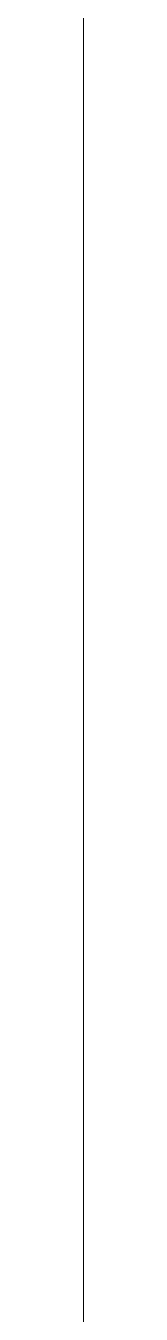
# Model space of a CAD drawing. Header units: millimetres. Extents: x -160614 to 59925, y -157025 to 0.
# Drawn here: x -135817.32147 to -135817.32147, y -111252.16169 to -111252.15449 of the extents above; entities that cross this region are included whole.
import ezdxf

# ---------------------------------------------------------------- set-up
doc = ezdxf.new("R2010")
doc.units = ezdxf.units.MM
doc.header["$LTSCALE"] = 8
doc.layers.add('72_EGR_EQP_TAG', color=9, linetype='Continuous', lineweight=5)
doc.layers.add('LOADING', color=9, linetype='Continuous', lineweight=5)

# ---------------------------------------------------------------- blocks, each defined once
blk = doc.blocks.new('GF21008-P')
at = {"layer": 'LOADING'}
for p, q in [((-0.7708786124, 0), (0.7906216453, 0)), ((0.721657538, -0.0000000001), (0.721657538, -0.0000000001)), ((0.721657538, -0.0000000001), (0.721657538, -0.0000000001)), ((0.721657538, -0.0000000001), (0.721657538, 0)), ((0.721657538, -0.0000000001), (0.721657538, 0)), ((0.721657538, -0.0000000001), (0.721657538, 0)), ((0.721657538, -0.0000000001), (0.721657538, 0)), ((0.721657538, -0.0000000001), (0.721657538, 0)), ((0.721657538, -0.0000000001), (0.721657538, 0)), ((0.721657538, -0.0000000001), (0.721657538, 0)), ((0.721657538, -0.0000000001), (0.721657538, 0)), ((0.721657538, -0.0000000001), (0.721657538, 0)), ((0.721657538, -0.0000000001), (0.721657538, 0)), ((0.721657538, -0.0000000001), (0.721657538, 0)), ((0.721657538, -0.0000000001), (0.721657538, 0)), ((0.721657538, -0.0000000001), (0.721657538, 0)), ((0.721657538, -0.0000000001), (0.721657538, 0)), ((0.721657538, -0.0000000001), (0.721657538, 0)), ((0.721657538, -0.0000000001), (0.721657538, 0)), ((0.721657538, -0.0000000001), (0.721657538, 0)), ((0.721657538, -0.0000000001), (0.721657538, 0)), ((0.721657538, -0.0000000001), (0.721657538, 0)), ((0.721657538, -0.0000000001), (0.721657538, 0)), ((0.721657538, -0.0000000001), (0.721657538, 0)), ((0.721657538, -0.0000000001), (0.721657538, -0.0000000001)), ((0.721657538, -0.0000000001), (0.721657538, -0.0000000001)), ((0.721657538, -0.0000000001), (0.721657538, -0.0000000001)), ((0.721657538, -0.0000000001), (0.721657538, -0.0000000001)), ((0.721657538, -0.0000000001), (0.721657538, -0.0000000001)), ((0.721657538, -0.0000000001), (0.721657538, -0.0000000001)), ((0.721657538, -0.0000000001), (0.721657538, -0.0000000001)), ((0.721657538, -0.0000000001), (0.721657538, -0.0000000001)), ((0.721657538, -0.0000000001), (0.721657538, -0.0000000001)), ((0.721657538, -0.0000000001), (0.721657538, -0.0000000001)), ((0.721657538, -0.0000000001), (0.721657538, -0.0000000001)), ((0.721657538, -0.0000000001), (0.721657538, -0.0000000001)), ((0.721657538, -0.0000000001), (0.721657538, -0.0000000001)), ((0.721657538, -0.0000000001), (0.721657538, -0.0000000001)), ((0.721657538, -0.0000000001), (0.721657538, -0.0000000001)), ((0.721657538, -0.0000000001), (0.721657538, -0.0000000001)), ((0.721657538, -0.0000000001), (0.721657538, -0.0000000001)), ((0.721657538, -0.0000000001), (0.721657538, -0.0000000001)), ((0.721657538, -0.0000000001), (0.721657538, -0.0000000001)), ((0.721657538, -0.0000000001), (0.721657538, -0.0000000001)), ((0.721657538, -0.0000000001), (0.721657538, -0.0000000001)), ((0.721657538, -0.0000000001), (0.721657538, -0.0000000001)), ((0.721657538, -0.0000000001), (0.721657538, -0.0000000001)), ((0.721657538, -0.0000000001), (0.721657538, -0.0000000001)), ((0.721657538, -0.0000000001), (0.721657538, -0.0000000001)), ((0.721657538, -0.0000000001), (0.721657538, -0.0000000001)), ((0.721657538, -0.0000000001), (0.721657538, -0.0000000001)), ((0.721657538, -0.0000000001), (0.721657538, -0.0000000001)), ((0.721657538, -0.0000000001), (0.721657538, -0.0000000001)), ((0.721657538, -0.0000000001), (0.721657538, -0.0000000001)), ((0.721657538, -0.0000000001), (0.721657538, -0.0000000001)), ((0.721657538, -0.0000000001), (0.721657538, -0.0000000001)), ((0.721657538, -0.0000000001), (0.721657538, -0.0000000001)), ((0.721657538, -0.0000000001), (0.721657538, -0.0000000001)), ((0.721657538, -0.0000000001), (0.721657538, -0.0000000001)), ((0.721657538, -0.0000000001), (0.721657538, -0.0000000001)), ((0.721657538, -0.0000000001), (0.721657538, -0.0000000001)), ((0.721657538, -0.0000000001), (0.721657538, -0.0000000001)), ((0.721657538, -0.0000000001), (0.721657538, -0.0000000001)), ((0.721657538, -0.0000000001), (0.721657538, -0.0000000001)), ((0.721657538, -0.0000000001), (0.721657538, -0.0000000001)), ((0.721657538, -0.0000000001), (0.721657538, -0.0000000001)), ((0.721657538, -0.0000000001), (0.721657538, -0.0000000001)), ((0.721657538, -0.0000000001), (0.721657538, -0.0000000001)), ((0.721657538, -0.0000000001), (0.721657538, -0.0000000001)), ((0.721657538, -0.0000000001), (0.721657538, -0.0000000001)), ((0.721657538, -0.0000000001), (0.721657538, -0.0000000001)), ((0.721657538, -0.0000000001), (0.721657538, -0.0000000001)), ((0.721657538, -0.0000000001), (0.721657538, -0.0000000001)), ((0.721657538, -0.0000000001), (0.721657538, -0.0000000001)), ((0.721657538, -0.0000000001), (0.721657538, -0.0000000001)), ((0.721657538, -0.0000000001), (0.721657538, -0.0000000001)), ((0.721657538, -0.0000000001), (0.721657538, -0.0000000001)), ((0.721657538, -0.0000000001), (0.721657538, -0.0000000001)), ((0.721657538, -0.0000000001), (0.721657538, -0.0000000001)), ((0.721657538, -0.0000000001), (0.721657538, -0.0000000001)), ((0.721657538, -0.0000000001), (0.721657538, -0.0000000001)), ((0.721657538, -0.0000000001), (0.721657538, -0.0000000001)), ((0.721657538, -0.0000000001), (0.721657538, -0.0000000001)), ((0.721657538, -0.0000000001), (0.721657538, -0.0000000001)), ((0.721657538, -0.0000000001), (0.721657538, -0.0000000001)), ((0.721657538, -0.0000000001), (0.721657538, -0.0000000001)), ((0.721657538, -0.0000000001), (0.721657538, -0.0000000001)), ((0.721657538, -0.0000000001), (0.721657538, -0.0000000001)), ((0.721657538, -0.0000000001), (0.721657538, -0.0000000001)), ((0.721657538, -0.0000000001), (0.721657538, -0.0000000001)), ((0.721657538, -0.0000000001), (0.721657538, -0.0000000001)), ((0.721657538, -0.0000000001), (0.721657538, -0.0000000001)), ((0.721657538, -0.0000000001), (0.721657538, -0.0000000001)), ((0.721657538, -0.0000000001), (0.721657538, -0.0000000001)), ((0.721657538, -0.0000000001), (0.721657538, -0.0000000001)), ((0.721657538, -0.0000000001), (0.721657538, -0.0000000001)), ((0.721657538, -0.0000000001), (0.721657538, -0.0000000001)), ((0.721657538, -0.0000000001), (0.721657538, -0.0000000001)), ((0.721657538, -0.0000000001), (0.721657538, -0.0000000001)), ((0.721657538, -0.0000000001), (0.721657538, -0.0000000001)), ((0.721657538, -0.0000000001), (0.721657538, -0.0000000001)), ((0.721657538, -0.0000000001), (0.721657538, -0.0000000001)), ((0.721657538, -0.0000000001), (0.721657538, -0.0000000001)), ((0.721657538, -0.0000000001), (0.721657538, -0.0000000001)), ((0.721657538, -0.0000000001), (0.721657538, -0.0000000001)), ((0.721657538, -0.0000000001), (0.721657538, -0.0000000001)), ((0.721657538, -0.0000000001), (0.721657538, -0.0000000001)), ((0.721657538, -0.0000000001), (0.721657538, -0.0000000001)), ((0.721657538, -0.0000000001), (0.721657538, -0.0000000001)), ((0.721657538, -0.0000000001), (0.721657538, -0.0000000001)), ((0.721657538, -0.0000000001), (0.721657538, -0.0000000001)), ((0.721657538, -0.0000000001), (0.721657538, -0.0000000001)), ((0.721657538, -0.0000000001), (0.721657538, -0.0000000001)), ((0.721657538, -0.0000000001), (0.721657538, -0.0000000001)), ((0.721657538, -0.0000000001), (0.721657538, -0.0000000001)), ((0.721657538, -0.0000000001), (0.721657538, -0.0000000001)), ((0.721657538, -0.0000000001), (0.721657538, -0.0000000001)), ((0.721657538, -0.0000000001), (0.721657538, -0.0000000001)), ((0.721657538, -0.0000000001), (0.721657538, -0.0000000001)), ((0.721657538, -0.0000000001), (0.721657538, -0.0000000001)), ((0.721657538, -0.0000000001), (0.721657538, -0.0000000001)), ((0.721657538, -0.0000000001), (0.721657538, -0.0000000001)), ((0.721657538, -0.0000000001), (0.721657538, -0.0000000001)), ((0.721657538, -0.0000000001), (0.721657538, -0.0000000001)), ((0.721657538, -0.0000000001), (0.721657538, -0.0000000001)), ((0.721657538, -0.0000000001), (0.721657538, -0.0000000001)), ((0.721657538, -0.0000000001), (0.721657538, -0.0000000001)), ((0.721657538, -0.0000000001), (0.721657538, -0.0000000001)), ((0.721657538, -0.0000000001), (0.721657538, -0.0000000001)), ((0.721657538, -0.0000000001), (0.721657538, -0.0000000001)), ((0.721657538, -0.0000000001), (0.721657538, -0.0000000001)), ((0.721657538, -0.0000000001), (0.721657538, -0.0000000001)), ((0.721657538, -0.0000000001), (0.721657538, -0.0000000001)), ((0.721657538, -0.0000000001), (0.721657538, -0.0000000001)), ((0.721657538, -0.0000000001), (0.721657538, -0.0000000001)), ((0.721657538, -0.0000000001), (0.721657538, -0.0000000001)), ((0.721657538, -0.0000000001), (0.721657538, -0.0000000001)), ((0.721657538, -0.0000000001), (0.721657538, -0.0000000001)), ((0.721657538, -0.0000000001), (0.721657538, -0.0000000001)), ((0.721657538, -0.0000000001), (0.721657538, -0.0000000001)), ((0.721657538, -0.0000000001), (0.721657538, -0.0000000001)), ((0.721657538, -0.0000000001), (0.721657538, -0.0000000001)), ((0.721657538, -0.0000000001), (0.721657538, -0.0000000001)), ((0.721657538, -0.0000000001), (0.721657538, -0.0000000001)), ((0.721657538, -0.0000000001), (0.721657538, -0.0000000001)), ((0.721657538, -0.0000000001), (0.721657538, -0.0000000001)), ((0.721657538, -0.0000000001), (0.721657538, -0.0000000001)), ((0.721657538, -0.0000000001), (0.721657538, -0.0000000001)), ((0.721657538, -0.0000000001), (0.721657538, -0.0000000001)), ((0.721657538, -0.0000000001), (0.721657538, -0.0000000001)), ((0.721657538, -0.0000000001), (0.721657538, -0.0000000001)), ((0.721657538, -0.0000000001), (0.721657538, -0.0000000001)), ((0.721657538, -0.0000000001), (0.721657538, -0.0000000001)), ((0.721657538, -0.0000000001), (0.721657538, -0.0000000001)), ((0.721657538, -0.0000000001), (0.721657538, -0.0000000001)), ((0.721657538, -0.0000000001), (0.721657538, -0.0000000001)), ((0.721657538, -0.0000000001), (0.721657538, -0.0000000001)), ((0.721657538, -0.0000000001), (0.721657538, -0.0000000001)), ((0.721657538, -0.0000000001), (0.721657538, -0.0000000001)), ((0.721657538, -0.0000000001), (0.721657538, -0.0000000001)), ((0.721657538, -0.0000000001), (0.721657538, -0.0000000001)), ((0.721657538, -0.0000000001), (0.721657538, -0.0000000001)), ((0.721657538, -0.0000000001), (0.721657538, -0.0000000001)), ((0.721657538, -0.0000000001), (0.721657538, -0.0000000001)), ((0.721657538, -0.0000000001), (0.721657538, -0.0000000001)), ((0.721657538, -0.0000000001), (0.721657538, -0.0000000001)), ((0.721657538, -0.0000000001), (0.721657538, -0.0000000001)), ((0.721657538, -0.0000000001), (0.721657538, -0.0000000001)), ((0.721657538, -0.0000000001), (0.721657538, -0.0000000001)), ((0.721657538, -0.0000000001), (0.721657538, -0.0000000001)), ((0.721657538, -0.0000000001), (0.721657538, -0.0000000001)), ((0.721657538, -0.0000000001), (0.721657538, -0.0000000001)), ((0.721657538, -0.0000000001), (0.721657538, -0.0000000001)), ((0.721657538, -0.0000000001), (0.721657538, -0.0000000001)), ((0.721657538, -0.0000000001), (0.721657538, -0.0000000001)), ((0.721657538, -0.0000000001), (0.721657538, -0.0000000001)), ((0.721657538, -0.0000000001), (0.721657538, -0.0000000001)), ((0.721657538, -0.0000000001), (0.721657538, -0.0000000001)), ((0.721657538, -0.0000000001), (0.721657538, -0.0000000001)), ((0.721657538, -0.0000000001), (0.721657538, -0.0000000001)), ((0.721657538, -0.0000000001), (0.721657538, -0.0000000001)), ((0.721657538, -0.0000000001), (0.721657538, -0.0000000001)), ((0.721657538, -0.0000000001), (0.721657538, -0.0000000001)), ((0.721657538, -0.0000000001), (0.721657538, -0.0000000001)), ((0.721657538, -0.0000000001), (0.721657538, -0.0000000001)), ((0.721657538, -0.0000000001), (0.721657538, -0.0000000001)), ((0.721657538, -0.0000000001), (0.721657538, -0.0000000001)), ((0.721657538, -0.0000000001), (0.721657538, -0.0000000001)), ((0.721657538, -0.0000000001), (0.721657538, -0.0000000001)), ((0.721657538, -0.0000000001), (0.721657538, -0.0000000001)), ((0.721657538, -0.0000000001), (0.721657538, -0.0000000001)), ((0.721657538, -0.0000000001), (0.721657538, -0.0000000001)), ((0.721657538, -0.0000000001), (0.721657538, -0.0000000001)), ((0.721657538, -0.0000000001), (0.721657538, -0.0000000001)), ((0.721657538, -0.0000000001), (0.721657538, -0.0000000001)), ((0.721657538, -0.0000000001), (0.721657538, -0.0000000001)), ((0.721657538, -0.0000000001), (0.721657538, -0.0000000001)), ((0.721657538, -0.0000000001), (0.721657538, -0.0000000001)), ((0.721657538, -0.0000000001), (0.721657538, -0.0000000001)), ((0.721657538, -0.0000000001), (0.721657538, -0.0000000001)), ((0.721657538, -0.0000000001), (0.721657538, -0.0000000001)), ((0.721657538, -0.0000000001), (0.721657538, -0.0000000001)), ((0.721657538, -0.0000000001), (0.721657538, -0.0000000001)), ((0.721657538, -0.0000000001), (0.721657538, -0.0000000001)), ((0.721657538, -0.0000000001), (0.721657538, -0.0000000001)), ((0.721657538, -0.0000000001), (0.721657538, -0.0000000001)), ((0.721657538, -0.0000000001), (0.721657538, -0.0000000001)), ((0.721657538, -0.0000000001), (0.721657538, -0.0000000001)), ((0.721657538, -0.0000000001), (0.721657538, -0.0000000001)), ((0.721657538, -0.0000000001), (0.721657538, -0.0000000001)), ((0.721657538, -0.0000000001), (0.721657538, -0.0000000001)), ((0.721657538, -0.0000000001), (0.721657538, -0.0000000001)), ((0.721657538, -0.0000000001), (0.721657538, -0.0000000001)), ((0.721657538, -0.0000000001), (0.721657538, -0.0000000001)), ((0.721657538, -0.0000000001), (0.721657538, -0.0000000001)), ((0.721657538, -0.0000000001), (0.721657538, -0.0000000001)), ((0.721657538, -0.0000000001), (0.721657538, -0.0000000001)), ((0.721657538, -0.0000000001), (0.721657538, -0.0000000001)), ((0.721657538, -0.0000000001), (0.721657538, -0.0000000001)), ((0.721657538, -0.0000000001), (0.721657538, -0.0000000001)), ((0.721657538, -0.0000000001), (0.721657538, -0.0000000001)), ((0.721657538, -0.0000000001), (0.721657538, -0.0000000001)), ((0.721657538, -0.0000000001), (0.721657538, -0.0000000001)), ((0.721657538, -0.0000000001), (0.721657538, -0.0000000001)), ((0.721657538, -0.0000000001), (0.721657538, -0.0000000001)), ((0.721657538, -0.0000000001), (0.721657538, -0.0000000001)), ((0.721657538, -0.0000000001), (0.721657538, -0.0000000001)), ((0.721657538, -0.0000000001), (0.721657538, -0.0000000001)), ((0.721657538, -0.0000000001), (0.721657538, -0.0000000001)), ((0.721657538, -0.0000000001), (0.721657538, -0.0000000001)), ((0.721657538, -0.0000000001), (0.721657538, -0.0000000001)), ((0.721657538, -0.0000000001), (0.721657538, -0.0000000001)), ((0.721657538, -0.0000000001), (0.721657538, -0.0000000001)), ((0.721657538, -0.0000000001), (0.721657538, -0.0000000001)), ((0.721657538, -0.0000000001), (0.721657538, -0.0000000001)), ((0.721657538, -0.0000000001), (0.721657538, -0.0000000001)), ((0.721657538, -0.0000000001), (0.721657538, -0.0000000001)), ((0.721657538, -0.0000000001), (0.721657538, -0.0000000001)), ((0.721657538, -0.0000000001), (0.721657538, -0.0000000001)), ((0.721657538, -0.0000000001), (0.721657538, -0.0000000001)), ((0.721657538, -0.0000000001), (0.721657538, -0.0000000001)), ((0.721657538, -0.0000000001), (0.721657538, -0.0000000001)), ((0.721657538, -0.0000000001), (0.721657538, -0.0000000001)), ((0.721657538, -0.0000000001), (0.721657538, -0.0000000001)), ((0.721657538, -0.0000000001), (0.721657538, -0.0000000001)), ((0.721657538, -0.0000000001), (0.721657538, -0.0000000001)), ((0.721657538, -0.0000000001), (0.721657538, -0.0000000001)), ((0.721657538, -0.0000000001), (0.721657538, -0.0000000001)), ((0.721657538, -0.0000000001), (0.721657538, -0.0000000001)), ((0.721657538, -0.0000000001), (0.721657538, -0.0000000001)), ((0.721657538, -0.0000000001), (0.721657538, -0.0000000001)), ((0.721657538, -0.0000000001), (0.721657538, -0.0000000001)), ((0.721657538, -0.0000000001), (0.721657538, -0.0000000001)), ((0.721657538, -0.0000000001), (0.721657538, -0.0000000001)), ((0.721657538, -0.0000000001), (0.721657538, -0.0000000001)), ((0.721657538, -0.0000000001), (0.721657538, -0.0000000001)), ((0.721657538, -0.0000000001), (0.721657538, -0.0000000001)), ((0.721657538, -0.0000000001), (0.721657538, -0.0000000001)), ((0.721657538, -0.0000000001), (0.721657538, -0.0000000001)), ((0.721657538, -0.0000000001), (0.721657538, -0.0000000001)), ((0.721657538, -0.0000000001), (0.721657538, -0.0000000001)), ((0.721657538, -0.0000000001), (0.721657538, -0.0000000001)), ((0.721657538, -0.0000000001), (0.721657538, -0.0000000001)), ((0.721657538, -0.0000000001), (0.721657538, -0.0000000001)), ((0.721657538, -0.0000000001), (0.721657538, -0.0000000001)), ((0.721657538, -0.0000000001), (0.721657538, -0.0000000001)), ((0.721657538, -0.0000000001), (0.721657538, -0.0000000001)), ((0.721657538, -0.0000000001), (0.721657538, -0.0000000001)), ((0.721657538, -0.0000000001), (0.721657538, -0.0000000001)), ((0.721657538, -0.0000000001), (0.721657538, -0.0000000001)), ((0.721657538, -0.0000000001), (0.721657538, -0.0000000001)), ((0.721657538, -0.0000000001), (0.721657538, -0.0000000001)), ((0.721657538, -0.0000000001), (0.721657538, -0.0000000001)), ((0.721657538, -0.0000000001), (0.721657538, -0.0000000001)), ((0.721657538, -0.0000000001), (0.721657538, -0.0000000001)), ((0.721657538, -0.0000000001), (0.721657538, -0.0000000001)), ((0.721657538, -0.0000000001), (0.721657538, -0.0000000001)), ((0.721657538, -0.0000000001), (0.721657538, -0.0000000001)), ((0.721657538, -0.0000000001), (0.721657538, -0.0000000001)), ((0.721657538, -0.0000000001), (0.721657538, -0.0000000001)), ((0.721657538, -0.0000000001), (0.721657538, -0.0000000001)), ((0.721657538, -0.0000000001), (0.721657538, -0.0000000001)), ((0.721657538, -0.0000000001), (0.721657538, -0.0000000001)), ((0.721657538, -0.0000000001), (0.721657538, -0.0000000001)), ((0.721657538, -0.0000000001), (0.721657538, -0.0000000001)), ((0.721657538, -0.0000000001), (0.721657538, -0.0000000001)), ((0.721657538, -0.0000000001), (0.721657538, -0.0000000001)), ((0.721657538, -0.0000000001), (0.721657538, -0.0000000001)), ((0.721657538, -0.0000000001), (0.721657538, -0.0000000001)), ((0.721657538, -0.0000000001), (0.721657538, -0.0000000001)), ((0.721657538, -0.0000000001), (0.721657538, -0.0000000001)), ((0.721657538, -0.0000000001), (0.721657538, -0.0000000001)), ((0.721657538, -0.0000000001), (0.721657538, -0.0000000001)), ((0.721657538, -0.0000000001), (0.721657538, -0.0000000001)), ((0.721657538, -0.0000000001), (0.721657538, -0.0000000001)), ((0.721657538, -0.0000000001), (0.721657538, -0.0000000001)), ((0.721657538, -0.0000000001), (0.721657538, -0.0000000001)), ((0.721657538, -0.0000000001), (0.721657538, -0.0000000001)), ((0.721657538, -0.0000000001), (0.721657538, -0.0000000001)), ((0.721657538, -0.0000000001), (0.721657538, -0.0000000001)), ((0.721657538, -0.0000000001), (0.721657538, -0.0000000001)), ((0.721657538, -0.0000000001), (0.721657538, -0.0000000001)), ((0.721657538, -0.0000000001), (0.721657538, -0.0000000001)), ((0.721657538, -0.0000000001), (0.721657538, -0.0000000001)), ((0.721657538, -0.0000000001), (0.721657538, -0.0000000001)), ((0.721657538, -0.0000000001), (0.721657538, -0.0000000001)), ((0.721657538, -0.0000000001), (0.721657538, -0.0000000001)), ((0.721657538, -0.0000000001), (0.721657538, -0.0000000001)), ((0.721657538, -0.0000000001), (0.721657538, -0.0000000001)), ((0.721657538, -0.0000000001), (0.721657538, -0.0000000001)), ((0.721657538, -0.0000000001), (0.721657538, -0.0000000001)), ((0.721657538, -0.0000000001), (0.721657538, -0.0000000001)), ((0.721657538, -0.0000000001), (0.721657538, -0.0000000001)), ((0.721657538, -0.0000000001), (0.721657538, -0.0000000001)), ((0.721657538, -0.0000000001), (0.721657538, -0.0000000001)), ((0.721657538, -0.0000000001), (0.721657538, -0.0000000001)), ((0.721657538, -0.0000000001), (0.721657538, -0.0000000001)), ((0.721657538, -0.0000000001), (0.721657538, -0.0000000001)), ((0.721657538, -0.0000000001), (0.721657538, -0.0000000001)), ((0.721657538, -0.0000000001), (0.721657538, -0.0000000001)), ((0.721657538, -0.0000000001), (0.721657538, -0.0000000001)), ((0.721657538, -0.0000000001), (0.721657538, -0.0000000001)), ((0.721657538, -0.0000000001), (0.721657538, -0.0000000001)), ((0.721657538, -0.0000000001), (0.721657538, -0.0000000001)), ((0.721657538, -0.0000000001), (0.721657538, -0.0000000001)), ((0.721657538, -0.0000000001), (0.721657538, -0.0000000001)), ((0.721657538, -0.0000000001), (0.721657538, -0.0000000001)), ((0.721657538, -0.0000000001), (0.721657538, -0.0000000001)), ((0.721657538, -0.0000000001), (0.721657538, -0.0000000001)), ((0.721657538, -0.0000000001), (0.721657538, -0.0000000001)), ((0.721657538, -0.0000000001), (0.721657538, -0.0000000001)), ((0.721657538, -0.0000000001), (0.721657538, -0.0000000001)), ((0.721657538, -0.0000000001), (0.721657538, -0.0000000001)), ((0.721657538, -0.0000000001), (0.721657538, -0.0000000001)), ((0.721657538, -0.0000000001), (0.721657538, -0.0000000001)), ((0.721657538, -0.0000000001), (0.721657538, -0.0000000001)), ((0.721657538, -0.0000000001), (0.721657538, -0.0000000001)), ((0.721657538, -0.0000000001), (0.721657538, -0.0000000001)), ((0.721657538, -0.0000000001), (0.721657538, -0.0000000001)), ((0.721657538, -0.0000000001), (0.721657538, -0.0000000001)), ((0.721657538, -0.0000000001), (0.721657538, -0.0000000001)), ((0.721657538, -0.0000000001), (0.721657538, -0.0000000001)), ((0.721657538, -0.0000000001), (0.721657538, -0.0000000001)), ((0.721657538, -0.0000000001), (0.721657538, -0.0000000001)), ((0.721657538, -0.0000000001), (0.721657538, -0.0000000001)), ((0.721657538, -0.0000000001), (0.721657538, -0.0000000001)), ((0.721657538, -0.0000000001), (0.721657538, -0.0000000001)), ((0.721657538, -0.0000000001), (0.721657538, -0.0000000001)), ((0.721657538, -0.0000000001), (0.721657538, -0.0000000001)), ((0.721657538, -0.0000000001), (0.721657538, -0.0000000001)), ((0.721657538, -0.0000000001), (0.721657538, -0.0000000001)), ((0.721657538, -0.0000000001), (0.721657538, -0.0000000001)), ((0.721657538, -0.0000000001), (0.721657538, -0.0000000001)), ((0.721657538, -0.0000000001), (0.721657538, -0.0000000001)), ((0.721657538, -0.0000000001), (0.721657538, -0.0000000001)), ((0.721657538, -0.0000000001), (0.721657538, -0.0000000001)), ((0.721657538, -0.0000000001), (0.721657538, -0.0000000001)), ((0.721657538, -0.0000000001), (0.721657538, -0.0000000001)), ((0.721657538, -0.0000000001), (0.721657538, -0.0000000001)), ((0.721657538, -0.0000000001), (0.721657538, -0.0000000001)), ((0.721657538, -0.0000000001), (0.721657538, -0.0000000001)), ((0.721657538, -0.0000000001), (0.721657538, -0.0000000001)), ((0.721657538, -0.0000000001), (0.721657538, -0.0000000001)), ((0.721657538, -0.0000000001), (0.721657538, -0.0000000001)), ((0.721657538, -0.0000000001), (0.721657538, -0.0000000001)), ((0.721657538, -0.0000000001), (0.721657538, -0.0000000001)), ((0.721657538, -0.0000000001), (0.721657538, -0.0000000001)), ((0.721657538, -0.0000000001), (0.721657538, -0.0000000001)), ((0.721657538, -0.0000000001), (0.721657538, -0.0000000001)), ((0.721657538, -0.0000000001), (0.721657538, -0.0000000001)), ((0.721657538, -0.0000000001), (0.721657538, -0.0000000001)), ((0.721657538, -0.0000000001), (0.721657538, -0.0000000001)), ((0.721657538, -0.0000000001), (0.721657538, -0.0000000001)), ((0.721657538, -0.0000000001), (0.721657538, -0.0000000001)), ((0.721657538, -0.0000000001), (0.721657538, -0.0000000001)), ((0.721657538, -0.0000000001), (0.721657538, -0.0000000001)), ((0.721657538, -0.0000000001), (0.721657538, -0.0000000001)), ((0.721657538, -0.0000000001), (0.721657538, -0.0000000001)), ((0.721657538, -0.0000000001), (0.721657538, -0.0000000001)), ((0.721657538, -0.0000000001), (0.721657538, -0.0000000001)), ((0.721657538, -0.0000000001), (0.721657538, -0.0000000001)), ((0.721657538, -0.0000000001), (0.721657538, -0.0000000001)), ((0.721657538, -0.0000000001), (0.721657538, -0.0000000001)), ((0.721657538, -0.0000000001), (0.721657538, -0.0000000001)), ((0.721657538, -0.0000000001), (0.721657538, -0.0000000001)), ((0.721657538, -0.0000000001), (0.721657538, -0.0000000001)), ((0.721657538, -0.0000000001), (0.721657538, -0.0000000001)), ((0.721657538, -0.0000000001), (0.721657538, -0.0000000001)), ((0.721657538, -0.0000000001), (0.721657538, -0.0000000001)), ((0.721657538, -0.0000000001), (0.721657538, -0.0000000001)), ((0.721657538, -0.0000000001), (0.721657538, -0.0000000001)), ((0.721657538, -0.0000000001), (0.721657538, -0.0000000001)), ((0.721657538, -0.0000000001), (0.721657538, -0.0000000001)), ((0.721657538, -0.0000000001), (0.721657538, -0.0000000001)), ((0.721657538, -0.0000000001), (0.721657538, -0.0000000001)), ((0.721657538, -0.0000000001), (0.721657538, -0.0000000001)), ((0.721657538, -0.0000000001), (0.721657538, -0.0000000001)), ((0.721657538, -0.0000000001), (0.721657538, -0.0000000001)), ((0.721657538, -0.0000000001), (0.721657538, -0.0000000001)), ((0.721657538, -0.0000000001), (0.721657538, -0.0000000001)), ((0.721657538, -0.0000000001), (0.721657538, -0.0000000001)), ((0.721657538, -0.0000000001), (0.721657538, -0.0000000001)), ((0.721657538, -0.0000000001), (0.721657538, -0.0000000001)), ((0.721657538, -0.0000000001), (0.721657538, -0.0000000001)), ((0.721657538, -0.0000000001), (0.721657538, -0.0000000001)), ((0.721657538, -0.0000000001), (0.721657538, -0.0000000001)), ((0.721657538, -0.0000000001), (0.721657538, -0.0000000001)), ((0.721657538, -0.0000000001), (0.721657538, -0.0000000001)), ((0.721657538, -0.0000000001), (0.721657538, -0.0000000001)), ((0.721657538, -0.0000000001), (0.721657538, -0.0000000001)), ((0.721657538, -0.0000000001), (0.721657538, -0.0000000001)), ((0.721657538, -0.0000000001), (0.721657538, -0.0000000001)), ((0.721657538, -0.0000000001), (0.721657538, -0.0000000001)), ((0.721657538, -0.0000000001), (0.721657538, -0.0000000001)), ((0.721657538, -0.0000000001), (0.721657538, -0.0000000001)), ((0.721657538, -0.0000000001), (0.721657538, -0.0000000001)), ((0.721657538, -0.0000000001), (0.721657538, -0.0000000001)), ((0.721657538, -0.0000000001), (0.721657538, -0.0000000001)), ((0.721657538, -0.0000000001), (0.721657538, -0.0000000001)), ((0.721657538, -0.0000000001), (0.721657538, -0.0000000001)), ((0.721657538, -0.0000000001), (0.721657538, -0.0000000001)), ((0.721657538, -0.0000000001), (0.721657538, -0.0000000001)), ((0.721657538, -0.0000000001), (0.721657538, -0.0000000001)), ((0.721657538, -0.0000000001), (0.721657538, -0.0000000001)), ((0.721657538, -0.0000000001), (0.721657538, -0.0000000001)), ((0.721657538, -0.0000000001), (0.721657538, -0.0000000001)), ((0.721657538, -0.0000000001), (0.721657538, -0.0000000001)), ((0.721657538, -0.0000000001), (0.721657538, -0.0000000001)), ((0.721657538, -0.0000000001), (0.721657538, -0.0000000001)), ((0.721657538, -0.0000000001), (0.721657538, -0.0000000001)), ((0.721657538, -0.0000000001), (0.721657538, -0.0000000001)), ((0.721657538, -0.0000000001), (0.721657538, -0.0000000001)), ((0.721657538, -0.0000000001), (0.721657538, -0.0000000001)), ((0.721657538, -0.0000000001), (0.721657538, -0.0000000001)), ((0.721657538, -0.0000000001), (0.721657538, -0.0000000001)), ((0.721657538, -0.0000000001), (0.721657538, -0.0000000001)), ((0.721657538, -0.0000000001), (0.721657538, -0.0000000001)), ((0.721657538, -0.0000000001), (0.721657538, -0.0000000001)), ((0.721657538, -0.0000000001), (0.721657538, -0.0000000001)), ((0.721657538, -0.0000000001), (0.721657538, -0.0000000001)), ((0.721657538, -0.0000000001), (0.721657538, -0.0000000001)), ((0.721657538, -0.0000000001), (0.721657538, -0.0000000001)), ((0.721657538, -0.0000000001), (0.721657538, -0.0000000001)), ((0.721657538, -0.0000000001), (0.721657538, -0.0000000001)), ((0.721657538, -0.0000000001), (0.721657538, -0.0000000001)), ((0.721657538, -0.0000000001), (0.721657538, -0.0000000001)), ((0.721657538, -0.0000000001), (0.721657538, -0.0000000001)), ((0.721657538, -0.0000000001), (0.721657538, -0.0000000001)), ((0.721657538, -0.0000000001), (0.721657538, -0.0000000001)), ((0.721657538, -0.0000000001), (0.721657538, -0.0000000001)), ((0.721657538, -0.0000000001), (0.721657538, -0.0000000001)), ((0.721657538, -0.0000000001), (0.721657538, -0.0000000001)), ((0.721657538, -0.0000000001), (0.721657538, -0.0000000001)), ((0.721657538, -0.0000000001), (0.721657538, -0.0000000001)), ((0.721657538, -0.0000000001), (0.721657538, -0.0000000001)), ((0.721657538, -0.0000000001), (0.721657538, -0.0000000001)), ((0.721657538, -0.0000000001), (0.721657538, -0.0000000001)), ((0.721657538, -0.0000000001), (0.721657538, -0.0000000001)), ((0.721657538, -0.0000000001), (0.721657538, -0.0000000001)), ((0.721657538, -0.0000000001), (0.721657538, -0.0000000001)), ((0.721657538, -0.0000000001), (0.721657538, -0.0000000001)), ((0.721657538, -0.0000000001), (0.721657538, -0.0000000001)), ((0.721657538, -0.0000000001), (0.721657538, -0.0000000001)), ((0.721657538, -0.0000000001), (0.721657538, -0.0000000001)), ((0.721657538, -0.0000000001), (0.721657538, -0.0000000001)), ((0.721657538, -0.0000000001), (0.721657538, -0.0000000001)), ((0.721657538, -0.0000000001), (0.721657538, -0.0000000001)), ((0.721657538, -0.0000000001), (0.721657538, -0.0000000001)), ((0.721657538, -0.0000000001), (0.721657538, -0.0000000001)), ((0.721657538, -0.0000000001), (0.721657538, -0.0000000001)), ((0.721657538, -0.0000000001), (0.721657538, -0.0000000001)), ((0.721657538, -0.0000000001), (0.721657538, -0.0000000001)), ((0.721657538, -0.0000000001), (0.721657538, -0.0000000001)), ((0.721657538, -0.0000000001), (0.721657538, -0.0000000001)), ((0.721657538, -0.0000000001), (0.721657538, -0.0000000001)), ((0.721657538, -0.0000000001), (0.721657538, -0.0000000001)), ((0.721657538, -0.0000000001), (0.721657538, -0.0000000001)), ((0.721657538, -0.0000000001), (0.721657538, -0.0000000001)), ((0.721657538, -0.0000000001), (0.721657538, -0.0000000001)), ((0.721657538, -0.0000000001), (0.721657538, -0.0000000001)), ((0.721657538, -0.0000000001), (0.721657538, -0.0000000001)), ((0.721657538, -0.0000000001), (0.721657538, -0.0000000001)), ((0.721657538, -0.0000000001), (0.721657538, -0.0000000001)), ((0.721657538, -0.0000000001), (0.721657538, -0.0000000001)), ((0.721657538, -0.0000000001), (0.721657538, -0.0000000001)), ((0.721657538, -0.0000000001), (0.721657538, -0.0000000001)), ((0.721657538, -0.0000000001), (0.721657538, -0.0000000001)), ((0.721657538, -0.0000000001), (0.721657538, -0.0000000001)), ((0.721657538, -0.0000000001), (0.721657538, -0.0000000001)), ((0.721657538, -0.0000000001), (0.721657538, -0.0000000001)), ((0.721657538, -0.0000000001), (0.721657538, -0.0000000001)), ((0.721657538, -0.0000000001), (0.721657538, -0.0000000001)), ((0.721657538, -0.0000000001), (0.721657538, -0.0000000001)), ((0.721657538, -0.0000000001), (0.721657538, -0.0000000001)), ((0.721657538, -0.0000000001), (0.721657538, -0.0000000001)), ((0.721657538, -0.0000000001), (0.721657538, -0.0000000001)), ((0.721657538, -0.0000000001), (0.721657538, -0.0000000001)), ((0.721657538, -0.0000000001), (0.721657538, -0.0000000001)), ((0.721657538, -0.0000000001), (0.721657538, -0.0000000001)), ((0.721657538, -0.0000000001), (0.721657538, -0.0000000001)), ((0.721657538, -0.0000000001), (0.721657538, -0.0000000001)), ((0.721657538, -0.0000000001), (0.721657538, -0.0000000001)), ((0.721657538, -0.0000000001), (0.721657538, -0.0000000001)), ((0.721657538, -0.0000000001), (0.721657538, -0.0000000001)), ((0.721657538, -0.0000000001), (0.721657538, -0.0000000001)), ((0.721657538, -0.0000000001), (0.721657538, -0.0000000001)), ((0.721657538, -0.0000000001), (0.721657538, -0.0000000001)), ((0.721657538, -0.0000000001), (0.721657538, -0.0000000001)), ((0.721657538, -0.0000000001), (0.721657538, -0.0000000001)), ((0.721657538, -0.0000000001), (0.721657538, -0.0000000001)), ((0.721657538, -0.0000000001), (0.721657538, -0.0000000001)), ((0.721657538, -0.0000000001), (0.721657538, -0.0000000001)), ((0.721657538, -0.0000000001), (0.721657538, -0.0000000001)), ((0.721657538, -0.0000000001), (0.721657538, -0.0000000001)), ((0.721657538, -0.0000000001), (0.721657538, -0.0000000001)), ((0.721657538, -0.0000000001), (0.721657538, -0.0000000001)), ((0.721657538, -0.0000000001), (0.721657538, -0.0000000001)), ((0.721657538, -0.0000000001), (0.721657538, -0.0000000001)), ((0.721657538, -0.0000000001), (0.721657538, -0.0000000001)), ((0.721657538, -0.0000000001), (0.721657538, -0.0000000001)), ((0.721657538, -0.0000000001), (0.721657538, -0.0000000001)), ((0.721657538, -0.0000000001), (0.721657538, -0.0000000001)), ((0.721657538, -0.0000000001), (0.721657538, -0.0000000001)), ((0.721657538, -0.0000000001), (0.721657538, -0.0000000001)), ((0.721657538, -0.0000000001), (0.721657538, -0.0000000001)), ((0.721657538, -0.0000000001), (0.721657538, -0.0000000001)), ((0.721657538, -0.0000000001), (0.721657538, -0.0000000001)), ((0.721657538, -0.0000000001), (0.721657538, -0.0000000001)), ((0.721657538, -0.0000000001), (0.721657538, -0.0000000001)), ((0.721657538, -0.0000000001), (0.721657538, -0.0000000001)), ((0.721657538, -0.0000000001), (0.721657538, -0.0000000001)), ((0.721657538, -0.0000000001), (0.721657538, -0.0000000001)), ((0.721657538, -0.0000000001), (0.721657538, -0.0000000001)), ((0.721657538, -0.0000000001), (0.721657538, -0.0000000001)), ((0.721657538, -0.0000000001), (0.721657538, -0.0000000001)), ((0.721657538, -0.0000000001), (0.721657538, -0.0000000001)), ((0.721657538, -0.0000000001), (0.721657538, -0.0000000001)), ((0.721657538, -0.0000000001), (0.721657538, -0.0000000001)), ((0.721657538, -0.0000000001), (0.721657538, -0.0000000001)), ((0.721657538, -0.0000000001), (0.721657538, -0.0000000001)), ((0.721657538, -0.0000000001), (0.721657538, -0.0000000001)), ((0.721657538, -0.0000000001), (0.721657538, -0.0000000001)), ((0.721657538, -0.0000000001), (0.721657538, -0.0000000001)), ((0.721657538, -0.0000000001), (0.721657538, -0.0000000001)), ((0.721657538, -0.0000000001), (0.721657538, -0.0000000001)), ((0.721657538, -0.0000000001), (0.721657538, -0.0000000001)), ((0.721657538, -0.0000000001), (0.721657538, -0.0000000001)), ((0.721657538, -0.0000000001), (0.721657538, -0.0000000001)), ((0.721657538, -0.0000000001), (0.721657538, -0.0000000001)), ((0.721657538, -0.0000000001), (0.721657538, -0.0000000001)), ((0.721657538, -0.0000000001), (0.721657538, -0.0000000001)), ((0.721657538, -0.0000000001), (0.721657538, -0.0000000001)), ((0.721657538, -0.0000000001), (0.721657538, -0.0000000001)), ((0.721657538, -0.0000000001), (0.721657538, -0.0000000001)), ((0.721657538, -0.0000000001), (0.721657538, -0.0000000001)), ((0.721657538, -0.0000000001), (0.721657538, -0.0000000001)), ((0.721657538, -0.0000000001), (0.721657538, -0.0000000001)), ((0.721657538, -0.0000000001), (0.721657538, -0.0000000001)), ((0.721657538, -0.0000000001), (0.721657538, -0.0000000001)), ((0.721657538, -0.0000000001), (0.721657538, -0.0000000001)), ((0.721657538, -0.0000000001), (0.721657538, -0.0000000001)), ((0.721657538, -0.0000000001), (0.721657538, -0.0000000001)), ((0.721657538, -0.0000000001), (0.721657538, -0.0000000001)), ((0.721657538, -0.0000000001), (0.721657538, -0.0000000001)), ((0.721657538, -0.0000000001), (0.721657538, -0.0000000001)), ((0.721657538, -0.0000000001), (0.721657538, -0.0000000001)), ((0.721657538, -0.0000000001), (0.721657538, -0.0000000001)), ((0.721657538, -0.0000000001), (0.721657538, -0.0000000001)), ((0.721657538, -0.0000000001), (0.721657538, -0.0000000001)), ((0.721657538, -0.0000000001), (0.721657538, -0.0000000001)), ((0.721657538, -0.0000000001), (0.721657538, -0.0000000001)), ((0.721657538, -0.0000000001), (0.721657538, -0.0000000001)), ((0.721657538, -0.0000000001), (0.721657538, -0.0000000001)), ((0.721657538, -0.0000000001), (0.721657538, -0.0000000001)), ((0.721657538, -0.0000000001), (0.721657538, -0.0000000001)), ((0.721657538, -0.0000000001), (0.721657538, -0.0000000001)), ((0.721657538, -0.0000000001), (0.721657538, -0.0000000001)), ((0.721657538, -0.0000000001), (0.721657538, -0.0000000001)), ((0.721657538, -0.0000000001), (0.721657538, -0.0000000001)), ((0.721657538, -0.0000000001), (0.721657538, -0.0000000001)), ((0.721657538, -0.0000000001), (0.721657538, -0.0000000001)), ((0.721657538, -0.0000000001), (0.721657538, -0.0000000001)), ((0.721657538, -0.0000000001), (0.721657538, -0.0000000001)), ((0.721657538, -0.0000000001), (0.721657538, -0.0000000001)), ((0.721657538, -0.0000000001), (0.721657538, -0.0000000001)), ((0.721657538, -0.0000000001), (0.721657538, -0.0000000001)), ((0.721657538, -0.0000000001), (0.721657538, -0.0000000001)), ((0.721657538, -0.0000000001), (0.721657538, -0.0000000001)), ((0.721657538, -0.0000000001), (0.721657538, -0.0000000001)), ((0.721657538, -0.0000000001), (0.721657538, -0.0000000001)), ((0.721657538, -0.0000000001), (0.721657538, -0.0000000001)), ((0.721657538, -0.0000000001), (0.721657538, -0.0000000001)), ((0.721657538, -0.0000000001), (0.721657538, -0.0000000001)), ((0.721657538, -0.0000000001), (0.721657538, -0.0000000001)), ((0.721657538, -0.0000000001), (0.721657538, -0.0000000001)), ((0.721657538, -0.0000000001), (0.721657538, -0.0000000001)), ((0.721657538, -0.0000000001), (0.721657538, -0.0000000001)), ((0.721657538, -0.0000000001), (0.721657538, -0.0000000001)), ((0.721657538, -0.0000000001), (0.721657538, -0.0000000001)), ((0.721657538, -0.0000000001), (0.721657538, -0.0000000001)), ((0.721657538, -0.0000000001), (0.721657538, -0.0000000001)), ((0.721657538, -0.0000000001), (0.721657538, -0.0000000001)), ((0.721657538, -0.0000000001), (0.721657538, -0.0000000001)), ((0.721657538, -0.0000000001), (0.721657538, -0.0000000001)), ((0.721657538, -0.0000000001), (0.721657538, -0.0000000001)), ((0.721657538, -0.0000000001), (0.721657538, -0.0000000001)), ((0.721657538, -0.0000000001), (0.721657538, -0.0000000001)), ((0.721657538, -0.0000000001), (0.721657538, -0.0000000001)), ((0.721657538, -0.0000000001), (0.721657538, -0.0000000001)), ((0.721657538, -0.0000000001), (0.721657538, -0.0000000001)), ((0.721657538, -0.0000000001), (0.721657538, -0.0000000001)), ((0.721657538, -0.0000000001), (0.721657538, -0.0000000001)), ((0.721657538, -0.0000000001), (0.721657538, -0.0000000001)), ((0.721657538, -0.0000000001), (0.721657538, -0.0000000001)), ((0.721657538, -0.0000000001), (0.721657538, -0.0000000001)), ((0.721657538, -0.0000000001), (0.721657538, -0.0000000001)), ((0.721657538, -0.0000000001), (0.721657538, -0.0000000001)), ((0.721657538, -0.0000000001), (0.721657538, -0.0000000001)), ((0.721657538, -0.0000000001), (0.721657538, -0.0000000001)), ((0.721657538, -0.0000000001), (0.721657538, -0.0000000001)), ((0.721657538, -0.0000000001), (0.721657538, -0.0000000001)), ((0.721657538, -0.0000000001), (0.721657538, -0.0000000001)), ((0.721657538, -0.0000000001), (0.721657538, -0.0000000001)), ((0.721657538, -0.0000000001), (0.721657538, -0.0000000001)), ((0.721657538, -0.0000000001), (0.721657538, -0.0000000001)), ((0.721657538, -0.0000000001), (0.721657538, -0.0000000001)), ((0.721657538, -0.0000000001), (0.721657538, -0.0000000001)), ((0.721657538, -0.0000000001), (0.721657538, -0.0000000001)), ((0.721657538, -0.0000000001), (0.721657538, -0.0000000001)), ((0.721657538, -0.0000000001), (0.721657538, -0.0000000001)), ((0.721657538, -0.0000000001), (0.721657538, -0.0000000001)), ((0.721657538, -0.0000000001), (0.721657538, -0.0000000001)), ((0.721657538, -0.0000000001), (0.721657538, -0.0000000001)), ((0.721657538, -0.0000000001), (0.721657538, -0.0000000001)), ((0.721657538, -0.0000000001), (0.721657538, -0.0000000001)), ((0.721657538, -0.0000000001), (0.721657538, -0.0000000001)), ((0.721657538, -0.0000000001), (0.721657538, -0.0000000001)), ((0.721657538, -0.0000000001), (0.721657538, -0.0000000001)), ((0.721657538, -0.0000000001), (0.721657538, -0.0000000001)), ((0.721657538, -0.0000000001), (0.721657538, -0.0000000001)), ((0.721657538, -0.0000000001), (0.721657538, -0.0000000001)), ((0.721657538, -0.0000000001), (0.721657538, -0.0000000001)), ((0.721657538, -0.0000000001), (0.721657538, -0.0000000001)), ((0.721657538, -0.0000000001), (0.721657538, -0.0000000001)), ((0.721657538, -0.0000000001), (0.721657538, -0.0000000001)), ((0.721657538, -0.0000000001), (0.721657538, -0.0000000001)), ((0.721657538, -0.0000000001), (0.721657538, -0.0000000001)), ((0.721657538, -0.0000000001), (0.721657538, -0.0000000001)), ((0.721657538, -0.0000000001), (0.721657538, -0.0000000001)), ((0.721657538, -0.0000000001), (0.721657538, -0.0000000001)), ((0.721657538, -0.0000000001), (0.721657538, -0.0000000001)), ((0.721657538, -0.0000000001), (0.721657538, -0.0000000001)), ((0.721657538, -0.0000000001), (0.721657538, -0.0000000001)), ((0.721657538, -0.0000000001), (0.721657538, -0.0000000001)), ((0.721657538, -0.0000000001), (0.721657538, -0.0000000001)), ((0.721657538, -0.0000000001), (0.721657538, -0.0000000001)), ((0.721657538, -0.0000000001), (0.721657538, -0.0000000001)), ((0.721657538, -0.0000000001), (0.721657538, -0.0000000001)), ((0.721657538, -0.0000000001), (0.721657538, -0.0000000001)), ((0.721657538, -0.0000000001), (0.721657538, -0.0000000001)), ((0.721657538, -0.0000000001), (0.721657538, -0.0000000001)), ((0.721657538, -0.0000000001), (0.721657538, -0.0000000001)), ((0.721657538, -0.0000000001), (0.721657538, -0.0000000001)), ((0.721657538, -0.0000000001), (0.721657538, -0.0000000001)), ((0.721657538, -0.0000000001), (0.721657538, -0.0000000001)), ((0.721657538, -0.0000000001), (0.721657538, -0.0000000001)), ((0.721657538, -0.0000000001), (0.721657538, -0.0000000001)), ((0.721657538, -0.0000000001), (0.721657538, -0.0000000001)), ((0.721657538, -0.0000000001), (0.721657538, -0.0000000001)), ((0.721657538, -0.0000000001), (0.721657538, -0.0000000001)), ((0.721657538, -0.0000000001), (0.721657538, -0.0000000001)), ((0.721657538, -0.0000000001), (0.721657538, -0.0000000001)), ((0.721657538, -0.0000000001), (0.721657538, -0.0000000001)), ((0.721657538, -0.0000000001), (0.721657538, -0.0000000001)), ((0.721657538, -0.0000000001), (0.721657538, -0.0000000001)), ((0.721657538, -0.0000000001), (0.721657538, -0.0000000001)), ((0.721657538, -0.0000000001), (0.721657538, -0.0000000001)), ((0.721657538, -0.0000000001), (0.721657538, -0.0000000001)), ((0.721657538, -0.0000000001), (0.721657538, -0.0000000001)), ((0.721657538, -0.0000000001), (0.721657538, -0.0000000001)), ((0.721657538, -0.0000000001), (0.721657538, -0.0000000001)), ((0.721657538, -0.0000000001), (0.721657538, -0.0000000001)), ((0.721657538, -0.0000000001), (0.721657538, -0.0000000001)), ((0.721657538, -0.0000000001), (0.721657538, -0.0000000001)), ((0.721657538, -0.0000000001), (0.721657538, -0.0000000001)), ((0.721657538, -0.0000000001), (0.721657538, -0.0000000001)), ((0.721657538, -0.0000000001), (0.721657538, -0.0000000001)), ((0.721657538, -0.0000000001), (0.721657538, -0.0000000001)), ((0.721657538, -0.0000000001), (0.721657538, -0.0000000001)), ((0.721657538, -0.0000000001), (0.721657538, -0.0000000001)), ((0.721657538, -0.0000000001), (0.721657538, -0.0000000001)), ((0.721657538, -0.0000000001), (0.721657538, -0.0000000001)), ((0.721657538, -0.0000000001), (0.721657538, -0.0000000001)), ((0.721657538, -0.0000000001), (0.721657538, -0.0000000001)), ((0.721657538, -0.0000000001), (0.721657538, -0.0000000001)), ((0.721657538, -0.0000000001), (0.721657538, -0.0000000001)), ((0.721657538, -0.0000000001), (0.721657538, -0.0000000001)), ((0.721657538, -0.0000000001), (0.721657538, -0.0000000001)), ((0.721657538, -0.0000000001), (0.721657538, -0.0000000001)), ((0.721657538, -0.0000000001), (0.721657538, -0.0000000001)), ((0.721657538, -0.0000000001), (0.721657538, -0.0000000001)), ((0.721657538, -0.0000000001), (0.721657538, -0.0000000001)), ((0.721657538, -0.0000000001), (0.721657538, -0.0000000001)), ((0.721657538, -0.0000000001), (0.721657538, -0.0000000001)), ((0.721657538, -0.0000000001), (0.721657538, -0.0000000001)), ((0.721657538, -0.0000000001), (0.721657538, -0.0000000001)), ((0.721657538, -0.0000000001), (0.721657538, -0.0000000001)), ((0.721657538, -0.0000000001), (0.721657538, -0.0000000001)), ((0.721657538, -0.0000000001), (0.721657538, -0.0000000001)), ((0.721657538, -0.0000000001), (0.721657538, -0.0000000001)), ((0.721657538, -0.0000000001), (0.721657538, -0.0000000001)), ((0.721657538, -0.0000000001), (0.721657538, -0.0000000001)), ((0.721657538, -0.0000000001), (0.721657538, -0.0000000001)), ((0.721657538, -0.0000000001), (0.721657538, -0.0000000001)), ((0.721657538, -0.0000000001), (0.721657538, -0.0000000001)), ((0.721657538, -0.0000000001), (0.721657538, -0.0000000001)), ((0.721657538, -0.0000000001), (0.721657538, -0.0000000001)), ((0.721657538, -0.0000000001), (0.721657538, -0.0000000001)), ((0.721657538, -0.0000000001), (0.721657538, -0.0000000001)), ((0.721657538, -0.0000000001), (0.721657538, -0.0000000001)), ((0.721657538, -0.0000000001), (0.721657538, -0.0000000001)), ((0.721657538, -0.0000000001), (0.721657538, -0.0000000001)), ((0.721657538, -0.0000000001), (0.721657538, -0.0000000001)), ((0.721657538, -0.0000000001), (0.721657538, -0.0000000001)), ((0.721657538, -0.0000000001), (0.721657538, -0.0000000001)), ((0.721657538, -0.0000000001), (0.721657538, -0.0000000001)), ((0.721657538, -0.0000000001), (0.721657538, -0.0000000001)), ((0.721657538, -0.0000000001), (0.721657538, -0.0000000001)), ((0.721657538, -0.0000000001), (0.721657538, -0.0000000001)), ((0.721657538, -0.0000000001), (0.721657538, -0.0000000001)), ((0.721657538, -0.0000000001), (0.721657538, -0.0000000001)), ((0.721657538, -0.0000000001), (0.721657538, -0.0000000001)), ((0.721657538, -0.0000000001), (0.721657538, -0.0000000001)), ((0.721657538, -0.0000000001), (0.721657538, -0.0000000001)), ((0.721657538, -0.0000000001), (0.721657538, -0.0000000001)), ((0.721657538, -0.0000000001), (0.721657538, -0.0000000001)), ((0.721657538, -0.0000000001), (0.721657538, -0.0000000001))]:
    blk.add_line(p, q, dxfattribs=at)
at = {"layer": 'LOADING', "linetype": 'Continuous'}
for p, q in [((0.721657538, 0), (0.721657538, -0.0000000001)), ((0.721657538, 0), (0.721657538, 0)), ((0.721657538, 0), (0.721657538, 0)), ((0.721657538, 0), (0.721657538, 0)), ((0.721657538, 0), (0.721657538, 0)), ((0.721657538, 0), (0.721657538, 0)), ((0.721657538, 0), (0.721657538, 0)), ((0.721657538, 0), (0.721657538, 0)), ((0.721657538, 0), (0.721657538, 0)), ((0.721657538, 0), (0.721657538, 0)), ((0.721657538, 0), (0.721657538, 0)), ((0.721657538, 0), (0.721657538, 0)), ((0.721657538, 0), (0.721657538, 0)), ((0.721657538, 0), (0.721657538, 0)), ((0.721657538, 0), (0.721657538, 0)), ((0.721657538, 0), (0.721657538, 0)), ((0.721657538, 0), (0.721657538, 0)), ((0.721657538, 0), (0.721657538, 0)), ((0.721657538, 0), (0.721657538, 0)), ((0.721657538, 0), (0.721657538, 0)), ((0.721657538, 0), (0.721657538, 0)), ((0.721657538, 0), (0.721657538, 0)), ((0.721657538, -0.0000000001), (0.721657538, 0)), ((0.721657538, 0), (0.721657538, -0.0000000001)), ((0.721657538, 0), (0.721657538, 0)), ((0.721657538, 0), (0.721657538, 0)), ((0.721657538, -0.0000000001), (0.721657538, 0)), ((0.721657538, 0), (0.721657538, 0)), ((0.721657538, 0), (0.721657538, 0)), ((0.721657538, 0), (0.721657538, 0)), ((0.721657538, 0), (0.721657538, 0)), ((0.721657538, 0), (0.721657538, 0)), ((0.721657538, 0), (0.721657538, 0)), ((0.721657538, 0), (0.721657538, 0)), ((0.721657538, 0), (0.721657538, 0)), ((0.721657538, 0), (0.721657538, 0)), ((0.721657538, 0), (0.721657538, 0)), ((0.721657538, 0), (0.721657538, 0)), ((0.721657538, 0), (0.721657538, 0)), ((0.721657538, 0), (0.721657538, 0)), ((0.721657538, 0), (0.721657538, 0)), ((0.721657538, 0), (0.721657538, 0)), ((0.721657538, 0), (0.721657538, 0)), ((0.721657538, 0), (0.721657538, 0)), ((0.721657538, 0), (0.721657538, 0)), ((0.721657538, 0), (0.721657538, 0)), ((0.721657538, 0), (0.721657538, 0)), ((0.721657538, 0), (0.721657538, 0)), ((0.721657538, 0), (0.721657538, 0)), ((0.721657538, 0), (0.721657538, 0)), ((0.721657538, 0), (0.721657538, 0)), ((0.721657538, 0), (0.721657538, 0)), ((0.721657538, 0), (0.721657538, 0)), ((0.721657538, 0), (0.721657538, 0)), ((0.721657538, 0), (0.721657538, 0)), ((0.721657538, 0), (0.721657538, 0)), ((0.721657538, 0), (0.721657538, 0)), ((0.721657538, 0), (0.721657538, 0)), ((0.721657538, 0), (0.721657538, 0)), ((0.721657538, 0), (0.721657538, 0)), ((0.721657538, 0), (0.721657538, 0)), ((0.721657538, 0), (0.721657538, 0)), ((0.721657538, 0), (0.721657538, 0)), ((0.721657538, 0), (0.721657538, 0)), ((0.721657538, 0), (0.721657538, 0)), ((0.721657538, 0), (0.721657538, 0)), ((0.721657538, 0), (0.721657538, 0)), ((0.721657538, 0), (0.721657538, 0)), ((0.721657538, 0), (0.721657538, 0)), ((0.721657538, 0), (0.721657538, 0)), ((0.721657538, 0), (0.721657538, 0)), ((0.721657538, 0), (0.721657538, 0)), ((0.721657538, 0), (0.721657538, 0)), ((0.721657538, 0), (0.721657538, 0)), ((0.721657538, 0), (0.721657538, 0)), ((0.721657538, 0), (0.721657538, 0)), ((0.721657538, 0), (0.721657538, 0)), ((0.721657538, 0), (0.721657538, 0)), ((0.721657538, 0), (0.721657538, 0)), ((0.721657538, 0), (0.721657538, 0)), ((0.721657538, 0), (0.721657538, 0)), ((0.721657538, 0), (0.721657538, 0)), ((0.721657538, 0), (0.721657538, 0)), ((0.721657538, 0), (0.721657538, 0)), ((0.721657538, 0), (0.721657538, 0)), ((0.721657538, 0), (0.721657538, 0)), ((0.721657538, 0), (0.721657538, 0)), ((0.721657538, 0), (0.721657538, 0)), ((0.721657538, 0), (0.721657538, 0)), ((0.721657538, 0), (0.721657538, 0)), ((0.721657538, 0), (0.721657538, 0)), ((0.721657538, 0), (0.721657538, 0)), ((0.721657538, 0), (0.721657538, 0)), ((0.721657538, 0), (0.721657538, 0)), ((0.721657538, 0), (0.721657538, 0)), ((0.721657538, 0), (0.721657538, 0)), ((0.721657538, 0), (0.721657538, 0)), ((0.721657538, 0), (0.721657538, 0)), ((0.721657538, 0), (0.721657538, 0)), ((0.721657538, 0), (0.721657538, 0)), ((0.721657538, 0), (0.721657538, 0)), ((0.721657538, 0), (0.721657538, 0)), ((0.721657538, 0), (0.721657538, 0)), ((0.721657538, 0), (0.721657538, 0)), ((0.721657538, 0), (0.721657538, 0)), ((0.721657538, 0), (0.721657538, 0)), ((0.721657538, 0), (0.721657538, 0)), ((0.721657538, 0), (0.721657538, 0)), ((0.721657538, 0), (0.721657538, 0)), ((0.721657538, 0), (0.721657538, 0)), ((0.721657538, 0), (0.721657538, 0)), ((0.721657538, 0), (0.721657538, 0)), ((0.721657538, 0), (0.721657538, 0)), ((0.721657538, 0), (0.721657538, 0)), ((0.721657538, 0), (0.721657538, 0)), ((0.721657538, 0), (0.721657538, 0)), ((0.721657538, 0), (0.721657538, 0)), ((0.721657538, 0), (0.721657538, 0)), ((0.721657538, 0), (0.721657538, 0)), ((0.721657538, 0), (0.721657538, 0)), ((0.721657538, 0), (0.721657538, 0)), ((0.721657538, 0), (0.721657538, 0)), ((0.721657538, 0), (0.721657538, 0)), ((0.721657538, 0), (0.721657538, 0)), ((0.721657538, 0), (0.721657538, 0)), ((0.721657538, 0), (0.721657538, 0)), ((0.721657538, 0), (0.721657538, 0)), ((0.721657538, 0), (0.721657538, 0)), ((0.721657538, 0), (0.721657538, 0)), ((0.721657538, 0), (0.721657538, 0)), ((0.721657538, 0), (0.721657538, 0)), ((0.721657538, 0), (0.721657538, 0)), ((0.721657538, 0), (0.721657538, 0)), ((0.721657538, 0), (0.721657538, 0)), ((0.721657538, 0), (0.721657538, 0)), ((0.721657538, 0), (0.721657538, 0)), ((0.721657538, 0), (0.721657538, 0)), ((0.721657538, 0), (0.721657538, 0)), ((0.721657538, 0), (0.721657538, 0)), ((0.721657538, 0), (0.721657538, 0)), ((0.721657538, 0), (0.721657538, 0)), ((0.721657538, 0), (0.721657538, 0)), ((0.721657538, 0), (0.721657538, 0)), ((0.721657538, 0), (0.721657538, 0)), ((0.721657538, -0.0000000001), (0.721657538, -0.0000000001)), ((0.721657538, -0.0000000001), (0.721657538, -0.0000000001)), ((0.721657538, -0.0000000001), (0.721657538, -0.0000000001)), ((0.721657538, -0.0000000001), (0.721657538, -0.0000000001)), ((0.721657538, -0.0000000001), (0.721657538, -0.0000000001)), ((0.721657538, -0.0000000001), (0.721657538, -0.0000000001)), ((0.721657538, -0.0000000001), (0.721657538, -0.0000000001)), ((0.721657538, -0.0000000001), (0.721657538, -0.0000000001)), ((0.721657538, -0.0000000001), (0.721657538, -0.0000000001)), ((0.721657538, -0.0000000001), (0.721657538, -0.0000000001)), ((0.721657538, -0.0000000001), (0.721657538, -0.0000000001)), ((0.721657538, -0.0000000001), (0.721657538, -0.0000000001)), ((0.721657538, -0.0000000001), (0.721657538, -0.0000000001)), ((0.721657538, -0.0000000001), (0.721657538, -0.0000000001)), ((0.721657538, -0.0000000001), (0.721657538, -0.0000000001)), ((0.721657538, -0.0000000001), (0.721657538, -0.0000000001)), ((0.721657538, -0.0000000001), (0.721657538, -0.0000000001)), ((0.721657538, -0.0000000001), (0.721657538, -0.0000000001)), ((0.721657538, -0.0000000001), (0.721657538, -0.0000000001)), ((0.721657538, -0.0000000001), (0.721657538, -0.0000000001)), ((0.721657538, -0.0000000001), (0.721657538, -0.0000000001)), ((0.721657538, -0.0000000001), (0.721657538, -0.0000000001)), ((0.721657538, -0.0000000001), (0.721657538, -0.0000000001)), ((0.721657538, -0.0000000001), (0.721657538, -0.0000000001)), ((0.721657538, -0.0000000001), (0.721657538, -0.0000000001)), ((0.721657538, -0.0000000001), (0.721657538, -0.0000000001)), ((0.721657538, -0.0000000001), (0.721657538, -0.0000000001)), ((0.721657538, -0.0000000001), (0.721657538, -0.0000000001)), ((0.721657538, -0.0000000001), (0.721657538, -0.0000000001)), ((0.721657538, -0.0000000001), (0.721657538, -0.0000000001)), ((0.721657538, -0.0000000001), (0.721657538, -0.0000000001)), ((0.721657538, -0.0000000001), (0.721657538, -0.0000000001)), ((0.721657538, -0.0000000001), (0.721657538, -0.0000000001)), ((0.721657538, -0.0000000001), (0.721657538, -0.0000000001)), ((0.721657538, -0.0000000001), (0.721657538, -0.0000000001)), ((0.721657538, -0.0000000001), (0.721657538, -0.0000000001)), ((0.721657538, -0.0000000001), (0.721657538, -0.0000000001)), ((0.721657538, -0.0000000001), (0.721657538, -0.0000000001)), ((0.721657538, -0.0000000001), (0.721657538, -0.0000000001)), ((0.721657538, -0.0000000001), (0.721657538, -0.0000000001)), ((0.721657538, -0.0000000001), (0.721657538, -0.0000000001)), ((0.721657538, -0.0000000001), (0.721657538, -0.0000000001)), ((0.721657538, -0.0000000001), (0.721657538, -0.0000000001)), ((0.721657538, -0.0000000001), (0.721657538, -0.0000000001)), ((0.721657538, -0.0000000001), (0.721657538, -0.0000000001)), ((0.721657538, -0.0000000001), (0.721657538, -0.0000000001)), ((0.721657538, -0.0000000001), (0.721657538, -0.0000000001)), ((0.721657538, -0.0000000001), (0.721657538, -0.0000000001)), ((0.721657538, -0.0000000001), (0.721657538, -0.0000000001)), ((0.721657538, -0.0000000001), (0.721657538, -0.0000000001)), ((0.721657538, -0.0000000001), (0.721657538, -0.0000000001)), ((0.721657538, -0.0000000001), (0.721657538, -0.0000000001)), ((0.721657538, -0.0000000001), (0.721657538, -0.0000000001)), ((0.721657538, -0.0000000001), (0.721657538, -0.0000000001)), ((0.721657538, -0.0000000001), (0.721657538, -0.0000000001)), ((0.721657538, -0.0000000001), (0.721657538, -0.0000000001)), ((0.721657538, -0.0000000001), (0.721657538, -0.0000000001)), ((0.721657538, -0.0000000001), (0.721657538, -0.0000000001)), ((0.721657538, -0.0000000001), (0.721657538, -0.0000000001)), ((0.721657538, -0.0000000001), (0.721657538, -0.0000000001)), ((0.721657538, -0.0000000001), (0.721657538, -0.0000000001)), ((0.721657538, -0.0000000001), (0.721657538, -0.0000000001)), ((0.721657538, -0.0000000001), (0.721657538, -0.0000000001)), ((0.721657538, -0.0000000001), (0.721657538, -0.0000000001)), ((0.721657538, -0.0000000001), (0.721657538, -0.0000000001)), ((0.721657538, -0.0000000001), (0.721657538, -0.0000000001)), ((0.721657538, -0.0000000001), (0.721657538, -0.0000000001)), ((0.721657538, -0.0000000001), (0.721657538, -0.0000000001)), ((0.721657538, -0.0000000001), (0.721657538, -0.0000000001)), ((0.721657538, -0.0000000001), (0.721657538, -0.0000000001)), ((0.721657538, -0.0000000001), (0.721657538, -0.0000000001)), ((0.721657538, -0.0000000001), (0.721657538, -0.0000000001)), ((0.721657538, -0.0000000001), (0.721657538, -0.0000000001)), ((0.721657538, -0.0000000001), (0.721657538, -0.0000000001)), ((0.721657538, -0.0000000001), (0.721657538, -0.0000000001)), ((0.721657538, -0.0000000001), (0.721657538, -0.0000000001)), ((0.721657538, -0.0000000001), (0.721657538, -0.0000000001)), ((0.721657538, -0.0000000001), (0.721657538, -0.0000000001)), ((0.721657538, -0.0000000001), (0.721657538, -0.0000000001)), ((0.721657538, -0.0000000001), (0.721657538, -0.0000000001)), ((0.721657538, -0.0000000001), (0.721657538, -0.0000000001)), ((0.721657538, -0.0000000001), (0.721657538, -0.0000000001)), ((0.721657538, -0.0000000001), (0.721657538, -0.0000000001)), ((0.721657538, -0.0000000001), (0.721657538, -0.0000000001)), ((0.721657538, -0.0000000001), (0.721657538, -0.0000000001)), ((0.721657538, -0.0000000001), (0.721657538, -0.0000000001)), ((0.721657538, -0.0000000001), (0.721657538, -0.0000000001)), ((0.721657538, -0.0000000001), (0.721657538, -0.0000000001)), ((0.721657538, -0.0000000001), (0.721657538, -0.0000000001)), ((0.721657538, -0.0000000001), (0.721657538, -0.0000000001)), ((0.721657538, -0.0000000001), (0.721657538, -0.0000000001)), ((0.721657538, -0.0000000001), (0.721657538, -0.0000000001)), ((0.721657538, -0.0000000001), (0.721657538, -0.0000000001)), ((0.721657538, -0.0000000001), (0.721657538, -0.0000000001)), ((0.721657538, -0.0000000001), (0.721657538, -0.0000000001)), ((0.721657538, -0.0000000001), (0.721657538, -0.0000000001)), ((0.721657538, -0.0000000001), (0.721657538, -0.0000000001)), ((0.721657538, -0.0000000001), (0.721657538, -0.0000000001)), ((0.721657538, -0.0000000001), (0.721657538, -0.0000000001)), ((0.721657538, -0.0000000001), (0.721657538, -0.0000000001)), ((0.721657538, -0.0000000001), (0.721657538, -0.0000000001)), ((0.721657538, -0.0000000001), (0.721657538, -0.0000000001)), ((0.721657538, -0.0000000001), (0.721657538, -0.0000000001)), ((0.721657538, -0.0000000001), (0.721657538, -0.0000000001)), ((0.721657538, -0.0000000001), (0.721657538, -0.0000000001)), ((0.721657538, -0.0000000001), (0.721657538, -0.0000000001)), ((0.721657538, -0.0000000001), (0.721657538, -0.0000000001)), ((0.721657538, -0.0000000001), (0.721657538, -0.0000000001)), ((0.721657538, -0.0000000001), (0.721657538, -0.0000000001)), ((0.721657538, -0.0000000001), (0.721657538, -0.0000000001)), ((0.721657538, -0.0000000001), (0.721657538, -0.0000000001)), ((0.721657538, -0.0000000001), (0.721657538, -0.0000000001)), ((0.721657538, -0.0000000001), (0.721657538, -0.0000000001)), ((0.721657538, -0.0000000001), (0.721657538, -0.0000000001)), ((0.721657538, -0.0000000001), (0.721657538, -0.0000000001)), ((0.721657538, -0.0000000001), (0.721657538, -0.0000000001)), ((0.721657538, -0.0000000001), (0.721657538, -0.0000000001)), ((0.721657538, -0.0000000001), (0.721657538, -0.0000000001)), ((0.721657538, -0.0000000001), (0.721657538, -0.0000000001)), ((0.721657538, -0.0000000001), (0.721657538, -0.0000000001)), ((0.721657538, -0.0000000001), (0.721657538, -0.0000000001)), ((0.721657538, -0.0000000001), (0.721657538, -0.0000000001)), ((0.721657538, -0.0000000001), (0.721657538, -0.0000000001)), ((0.721657538, -0.0000000001), (0.721657538, -0.0000000001)), ((0.721657538, -0.0000000001), (0.721657538, -0.0000000001)), ((0.721657538, -0.0000000001), (0.721657538, -0.0000000001)), ((0.721657538, -0.0000000001), (0.721657538, -0.0000000001)), ((0.721657538, -0.0000000001), (0.721657538, -0.0000000001)), ((0.721657538, -0.0000000001), (0.721657538, -0.0000000001)), ((0.721657538, -0.0000000001), (0.721657538, -0.0000000001)), ((0.721657538, -0.0000000001), (0.721657538, -0.0000000001)), ((0.721657538, -0.0000000001), (0.721657538, -0.0000000001)), ((0.721657538, -0.0000000001), (0.721657538, -0.0000000001)), ((0.721657538, -0.0000000001), (0.721657538, -0.0000000001)), ((0.721657538, -0.0000000001), (0.721657538, -0.0000000001)), ((0.721657538, -0.0000000001), (0.721657538, -0.0000000001)), ((0.721657538, -0.0000000001), (0.721657538, -0.0000000001)), ((0.721657538, -0.0000000001), (0.721657538, -0.0000000001)), ((0.721657538, -0.0000000001), (0.721657538, -0.0000000001)), ((0.721657538, -0.0000000001), (0.721657538, -0.0000000001)), ((0.721657538, -0.0000000001), (0.721657538, -0.0000000001)), ((0.721657538, -0.0000000001), (0.721657538, -0.0000000001)), ((0.721657538, -0.0000000001), (0.721657538, -0.0000000001)), ((0.721657538, -0.0000000001), (0.721657538, -0.0000000001)), ((0.721657538, -0.0000000001), (0.721657538, -0.0000000001)), ((0.721657538, -0.0000000001), (0.721657538, -0.0000000001)), ((0.721657538, -0.0000000001), (0.721657538, -0.0000000001))]:
    blk.add_line(p, q, dxfattribs=at)
blk = doc.blocks.new('GF1')
at = {"layer": 'LOADING', "color": 9, "xscale": -1000, "yscale": 1000, "zscale": 1000, "rotation": 90.00000000000017}
blk.add_blockref('GF21008-P', (-135817.3214655, -110530.5041542, 0.0000006), dxfattribs=at)

msp = doc.modelspace()

# ---------------------------------------------------------------- block references
at = {"layer": '72_EGR_EQP_TAG'}
msp.add_blockref('GF1', (0, 0), dxfattribs=at)

doc.saveas('drawing.dxf')
